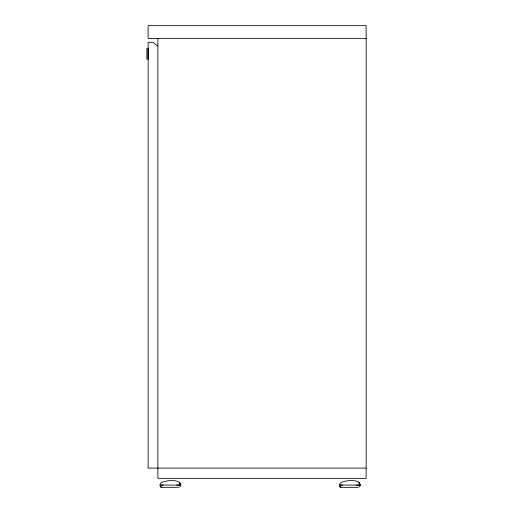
<?xml version="1.0" encoding="UTF-8"?>
<svg xmlns="http://www.w3.org/2000/svg" width="513" height="513" viewBox="0 0 513 513"><rect width="100%" height="100%" fill="white"/><g stroke="black" fill="none" stroke-linecap="round" stroke-linejoin="round"><path stroke-width="0.77" d="M159.883 485.093L160.37 483.49L162.326 482.143L167.924 480.758C171.804 480.566 175.946 480.097 179.422 482.278L180.749 485.093L160.069 485.093M339.407 485.093L339.895 483.49L341.85 482.143L347.448 480.758C351.328 480.566 355.464 480.097 358.94 482.278L360.273 485.093L339.587 485.093M180.582 485.958L179.473 487.145M360.1 485.958L358.997 487.145M366.147 38.475L148.129 38.475L148.129 25.65L366.147 25.65L366.147 478.373L157.876 478.373L157.876 38.475M366.147 468.113L148.129 468.113L148.129 42.322L153.002 42.322L157.876 46.17M160.973 485.093L163.185 485.093M340.497 485.093L342.703 485.093M178.511 487.35L162.121 487.35L161.165 487.145L160.056 485.958M358.036 487.35L341.645 487.35L340.683 487.145L339.574 485.958M356.189 485.086L360.273 485.093M176.664 485.086L180.749 485.093M148.129 48.139L148.142 59.386M146.853 48.139L146.865 59.386M340.786 487.177L339.965 486.587L340.786 487.177M161.268 487.177L160.447 486.587L161.268 487.177M359.247 482.938L358.94 482.278L360.088 485.093L359.247 482.938M179.73 482.938L179.422 482.278L180.57 485.093L179.73 482.938"/></g></svg>
